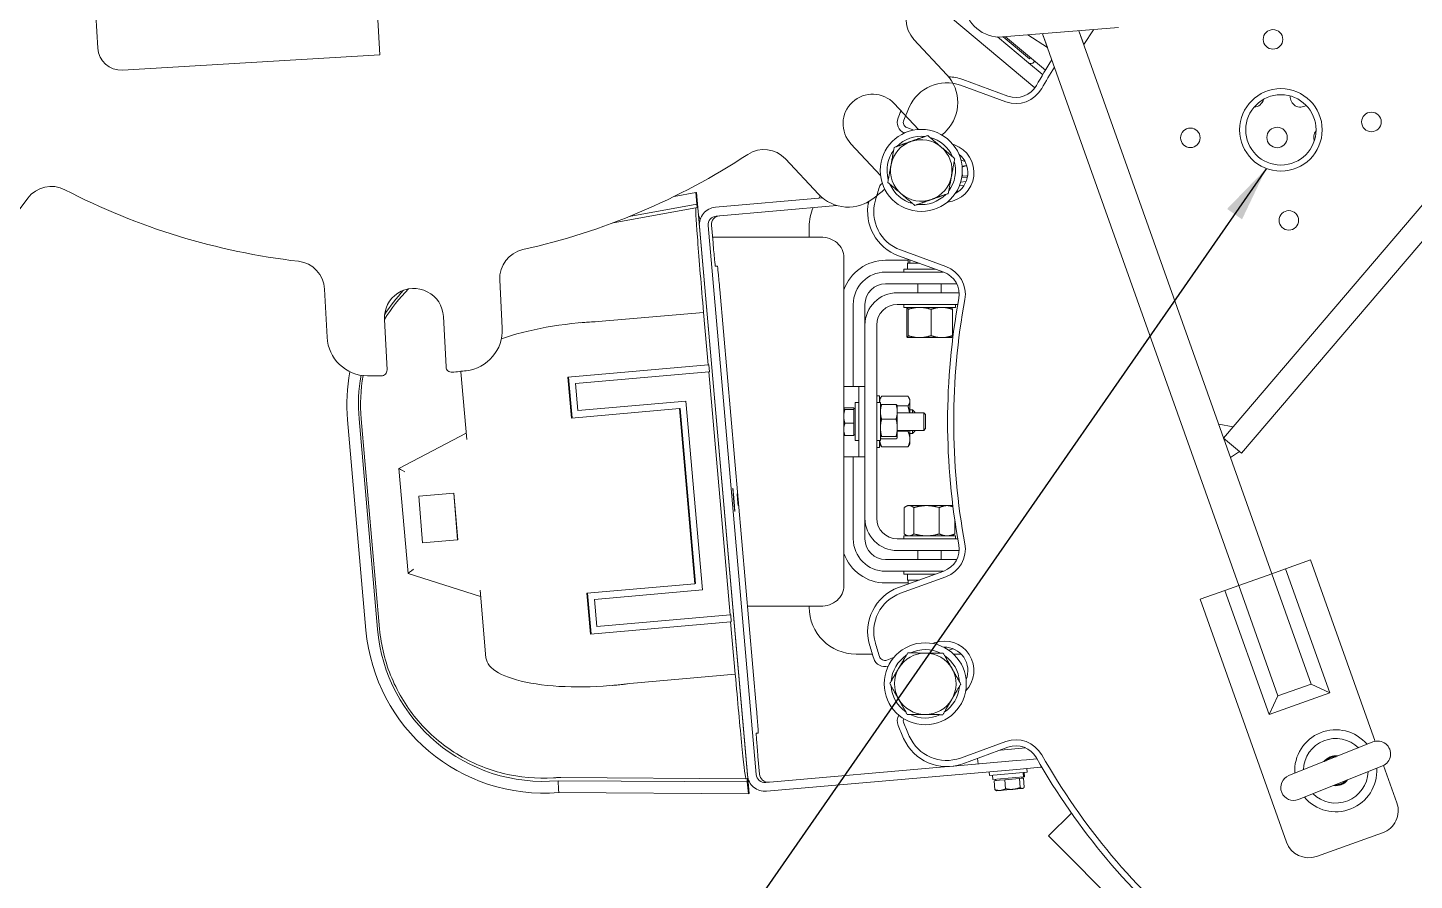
# Model space of a CAD drawing. Header units: inches. Extents: x 15 to 402, y 6 to 258.
# Drawn here: x 48.83 to 78.4, y 189.77 to 207.96 of the extents above; entities that cross this region are included whole.
import ezdxf

# ---------------------------------------------------------------- set-up
doc = ezdxf.new("R2010")
doc.units = ezdxf.units.IN
doc.header["$LTSCALE"] = 12
doc.header["$MEASUREMENT"] = 0
doc.layers.add('Symbol (ANSI)', color=7, linetype='Continuous', lineweight=25)
doc.layers.add('Visible', color=7, linetype='Continuous', lineweight=18)
doc.styles.add('MEMCOR Medium', font='arial.ttf')
doc.dimstyles.new('Default (ANSI)$7', dxfattribs={"dimscale": 12, "dimtxt": 0.15, "dimasz": 0.098425, "dimexe": 0.125, "dimexo": 0.0625, "dimgap": 0.031496, "dimtad": 0, "dimtih": 1, "dimtoh": 1, "dimdec": 4, "dimrnd": 1e-08, "dimzin": 3, "dimdsep": 46, "dimlunit": 5, "dimtxsty": 'MEMCOR Medium', "dimcen": 0.09, "dimdle": 0.393701, "dimclrd": 256, "dimclre": 256, "dimclrt": 256, "dimadec": 0, "dimazin": 1, "dimtfac": 0.8, "dimtofl": 0, "dimtmove": 0, "dimatfit": 3, "dimfxl": 1, "dimfrac": 1, "dimtolj": 1, "dimtzin": 4, "dimlwd": -1, "dimlwe": -1, "dimarcsym": 0})

msp = doc.modelspace()

# ---------------------------------------------------------------- linework, layer by layer
at = {"layer": 'Visible'}
for p, q in [((50.32336, 207.52176), (50.23446, 209.01912)), ((70.30712, 206.67401), (67.85106, 208.73488)), ((56.29059, 208.25171), (56.34245, 207.37824)), ((69.62038, 207.76093), (72.0925, 207.95845)), ((71.24343, 207.89061), (75.35973, 196.31044)), ((71.3481, 207.59616), (71.24343, 207.89061)), ((71.55494, 207.9155), (71.3481, 207.59616)), ((74.33169, 199.20255), (81.78992, 207.95612)), ((68.42931, 206.95531), (67.72871, 207.7075)), ((70.16891, 207.21012), (69.51368, 207.75991)), ((69.63356, 207.76198), (70.19174, 207.29361)), ((69.68431, 207.76603), (70.5327, 207.05415)), ((70.15794, 207.80388), (70.57411, 207.53432)), ((74.65304, 196.05925), (70.46944, 207.82877)), ((70.46944, 207.82877), (70.57411, 207.53432)), ((74.71228, 198.87828), (82.17051, 207.63185)), ((56.34245, 207.37824), (50.85211, 207.05227)), ((70.19174, 207.29361), (70.21471, 207.32098)), ((70.4607, 206.96527), (70.16891, 207.21012)), ((70.30668, 207.24381), (70.28708, 207.22046)), ((70.47329, 206.95471), (70.4607, 206.96527)), ((68.72305, 206.72997), (69.68898, 206.3784)), ((69.73344, 206.50056), (68.76751, 206.85213)), ((67.30828, 206.33955), (67.82451, 205.7853)), ((67.72676, 205.77301), (67.58045, 205.82626)), ((67.01632, 204.80432), (66.38626, 205.48078)), ((68.59351, 205.45754), (68.55877, 205.47018)), ((64.99194, 205.15844), (65.69253, 204.40625)), ((68.81688, 205.10514), (68.7304, 205.13662)), ((68.83792, 205.0123), (68.75471, 205.00502)), ((68.85554, 205.01384), (68.83792, 205.0123)), ((68.79525, 204.58997), (68.69452, 204.58115)), ((68.72364, 204.66401), (68.83998, 204.67419)), ((68.74632, 204.76035), (68.86904, 204.77109)), ((68.765, 204.78708), (68.75043, 204.78581)), ((68.765, 204.78708), (68.75828, 204.86385)), ((68.85692, 204.79513), (68.765, 204.78708)), ((68.87326, 204.79656), (68.85692, 204.79513)), ((48.21301, 203.50058), (48.83211, 204.32114)), ((63.07904, 204.44141), (62.61427, 204.35648)), ((63.08972, 204.44234), (63.07904, 204.44141)), ((63.09737, 204.19096), (63.07904, 204.44141)), ((63.08972, 204.44234), (64.2117, 191.618)), ((65.77809, 204.326), (63.49442, 204.12621)), ((61.31431, 203.7949), (63.07867, 204.11733)), ((61.65423, 203.92723), (63.09737, 204.19096)), ((63.10362, 204.11952), (63.07871, 204.11734)), ((63.09737, 204.19096), (63.10362, 204.11952)), ((66.08381, 204.16453), (63.51077, 203.93942)), ((66.75979, 204.22367), (66.71573, 204.21982)), ((63.15357, 203.71995), (64.17808, 192.0098)), ((63.34034, 203.73629), (64.36485, 192.02614)), ((63.44439, 203.36651), (63.4115, 203.74252)), ((65.49433, 203.49085), (65.49433, 203.71566)), ((63.43351, 203.49085), (65.73633, 203.49085)), ((68.40982, 202.86395), (67.44389, 203.21552)), ((63.53778, 202.87277), (63.49509, 202.86904)), ((66.23633, 199.841), (66.23633, 203.0591)), ((67.60677, 202.99566), (67.12433, 202.99566)), ((67.39943, 203.09336), (68.36536, 202.74179)), ((67.59447, 202.80866), (67.59447, 202.93366)), ((67.59447, 202.93366), (67.63702, 202.93366)), ((67.60677, 202.93366), (67.60677, 203.01789)), ((67.64248, 202.93366), (67.63702, 202.93366)), ((67.64248, 202.93366), (67.64248, 203.0049)), ((67.71189, 202.93366), (67.64248, 202.93366)), ((67.71189, 202.93366), (67.83821, 202.93366)), ((58.94987, 201.54888), (58.89668, 202.57542)), ((68.35471, 202.74566), (67.12433, 202.74566)), ((68.18164, 202.80866), (67.50985, 202.80866)), ((67.50985, 202.80866), (67.50985, 202.74566)), ((55.16169, 202.3819), (55.21488, 201.35535)), ((64.37288, 193.40954), (63.58847, 202.3753)), ((68.6415, 202.49566), (67.12433, 202.49566)), ((68.69332, 202.30396), (67.37433, 202.30396)), ((67.81103, 202.49566), (67.81103, 202.30396)), ((68.31103, 202.49566), (68.31103, 202.30396)), ((63.23449, 201.9885), (63.2436, 201.88438)), ((66.43433, 202.05566), (66.43433, 200.30396)), ((66.68433, 202.05566), (66.68433, 201.61396)), ((67.37433, 202.05396), (68.66323, 202.05396)), ((67.50985, 202.05396), (67.50985, 201.99097)), ((68.61221, 201.99097), (67.50985, 201.99097)), ((67.57352, 201.94877), (67.57352, 201.38749)), ((67.58859, 201.99097), (67.58779, 201.9905)), ((67.60526, 201.94877), (67.60526, 201.38749)), ((68.09277, 201.94877), (68.09277, 201.38749)), ((68.53347, 201.99097), (68.53427, 201.9905)), ((68.54854, 201.94877), (68.54854, 201.38749)), ((68.61221, 202.05396), (68.61221, 201.99097)), ((56.49278, 200.65594), (56.437, 201.73257)), ((57.69531, 201.79777), (57.75109, 200.72114)), ((60.61956, 201.66314), (60.62142, 201.66331)), ((63.24182, 201.88423), (60.9922, 201.68741)), ((63.2436, 201.88438), (63.24182, 201.88423)), ((63.24182, 201.88423), (63.33987, 200.76352)), ((66.68433, 201.61396), (66.68433, 197.49396)), ((66.93433, 197.49396), (66.93433, 201.61396)), ((67.58859, 201.3453), (67.58779, 201.34576)), ((67.58859, 201.3453), (67.58939, 201.3453)), ((67.58939, 201.3453), (67.84901, 201.3453)), ((67.84901, 201.3453), (68.32065, 201.3453)), ((68.32065, 201.3453), (68.53347, 201.3453)), ((68.53347, 201.3453), (68.53427, 201.34576)), ((60.35159, 200.50208), (63.33987, 200.76352)), ((63.33987, 200.76352), (63.3541, 200.76476)), ((63.3541, 200.76476), (63.36692, 200.61824)), ((58.19576, 199.1737), (58.06956, 200.61613)), ((60.42785, 199.63041), (60.35159, 200.50208)), ((60.36582, 200.50332), (60.44208, 199.63165)), ((63.35269, 200.617), (60.51091, 200.36838)), ((63.36692, 200.61824), (63.35269, 200.617)), ((63.35269, 200.617), (63.80641, 195.4309)), ((60.51091, 200.36838), (60.56154, 199.78974)), ((66.23633, 200.30396), (66.42433, 200.30396)), ((66.55433, 200.30396), (66.42433, 200.30396)), ((66.68433, 200.30396), (66.55433, 200.30396)), ((66.55433, 199.80396), (66.55433, 200.30396)), ((60.56154, 199.78974), (62.865, 199.99127)), ((62.865, 199.99127), (63.21748, 195.96244)), ((66.47433, 199.95996), (66.47433, 199.14796)), ((66.47433, 199.95996), (66.55433, 199.95996)), ((66.93433, 200.10514), (66.99732, 200.10514)), ((67.01433, 199.95996), (66.93433, 199.95996)), ((66.99732, 200.10514), (66.99732, 199.95996)), ((66.99732, 200.0264), (67.01932, 200.0645)), ((67.01433, 199.14796), (67.01433, 199.95996)), ((67.01433, 199.89796), (67.01579, 199.90111)), ((67.34851, 199.92153), (67.03914, 199.92153)), ((67.60079, 200.09454), (67.03951, 200.09454)), ((67.37333, 199.89796), (67.37186, 199.90111)), ((67.37333, 199.76444), (67.37333, 199.89796)), ((67.60079, 199.88774), (67.37333, 199.88774)), ((67.64299, 200.0264), (67.62099, 200.0645)), ((67.64299, 199.99114), (67.64299, 200.0264)), ((67.64299, 199.74146), (67.64299, 199.99114)), ((55.65183, 199.58896), (56.04403, 195.10608)), ((56.2895, 195.12756), (55.8973, 199.61043)), ((56.3355, 195.13158), (55.9433, 199.61446)), ((62.73132, 199.83193), (60.42785, 199.63041)), ((62.73132, 199.83193), (62.74555, 199.83318)), ((63.05816, 196.09614), (62.73132, 199.83193)), ((62.74555, 199.83318), (63.07239, 196.09738)), ((66.23132, 199.83496), (66.23232, 199.83668)), ((66.23132, 199.83496), (66.23132, 199.83324)), ((66.23132, 199.83324), (66.23132, 199.66675)), ((66.23132, 199.66675), (66.23132, 199.38746)), ((66.44932, 199.85114), (66.25642, 199.85114)), ((66.44932, 199.81534), (66.25642, 199.81534)), ((66.44932, 199.85114), (66.44932, 199.83324)), ((66.44932, 199.83496), (66.47433, 199.83496)), ((66.44932, 199.83324), (66.44932, 199.81534)), ((66.44932, 199.81534), (66.44932, 199.66675)), ((66.44932, 199.66675), (66.44932, 199.51816)), ((66.55433, 199.80396), (66.55433, 199.30396)), ((67.34851, 199.60734), (67.03914, 199.60734)), ((67.37333, 199.42356), (67.37333, 199.76444)), ((67.37333, 199.74146), (67.93598, 199.74146)), ((67.64299, 199.80396), (67.70053, 199.80396)), ((67.70053, 199.74146), (67.70053, 199.80396)), ((67.74633, 199.75816), (67.70053, 199.80396)), ((67.74633, 199.75816), (67.74633, 199.74146)), ((67.93598, 199.36646), (67.93598, 199.74146)), ((67.97433, 199.70312), (67.93598, 199.74146)), ((67.97433, 199.70312), (67.97433, 199.4048)), ((58.18402, 199.30787), (56.74606, 198.55542)), ((66.23132, 199.38746), (66.23132, 199.27296)), ((66.23132, 199.27296), (66.23232, 199.27123)), ((66.23633, 196.04882), (66.23633, 199.26691)), ((66.44932, 199.51816), (66.25642, 199.51816)), ((66.44932, 199.51816), (66.44932, 199.38746)), ((66.44932, 199.38746), (66.44932, 199.25677)), ((66.44932, 199.27296), (66.47433, 199.27296)), ((66.55433, 198.80396), (66.55433, 199.30396)), ((67.37333, 199.21308), (67.37333, 199.42356)), ((67.37333, 199.36646), (67.93598, 199.36646)), ((67.60079, 199.34716), (67.37333, 199.34716)), ((67.64299, 199.18027), (67.64299, 199.36646)), ((67.64299, 199.30396), (67.70053, 199.30396)), ((67.70053, 199.30396), (67.70053, 199.36646)), ((67.74633, 199.34976), (67.70053, 199.30396)), ((67.74633, 199.36646), (67.74633, 199.34976)), ((67.97433, 199.4048), (67.93598, 199.36646)), ((74.53436, 199.44042), (74.22703, 199.497)), ((74.53436, 199.44042), (74.33169, 199.20255)), ((66.44932, 199.25677), (66.25642, 199.25677)), ((66.47433, 199.14796), (66.55433, 199.14796)), ((67.01433, 199.14796), (66.93433, 199.14796)), ((66.93433, 199.00278), (66.99732, 199.00278)), ((66.99732, 199.14796), (66.99732, 199.00278)), ((66.99732, 199.08152), (67.01932, 199.04341)), ((67.01433, 199.20996), (67.01579, 199.20681)), ((67.34851, 199.23977), (67.03914, 199.23977)), ((67.34851, 199.18638), (67.03914, 199.18638)), ((67.60079, 199.01338), (67.03951, 199.01338)), ((67.37333, 199.20996), (67.37186, 199.20681)), ((67.37333, 199.20996), (67.37333, 199.21308)), ((67.64299, 199.08152), (67.62099, 199.04341)), ((67.64299, 199.08152), (67.64299, 199.18027)), ((74.71228, 198.87828), (74.33169, 199.20255)), ((74.33169, 199.20255), (74.66809, 198.91594)), ((66.42433, 198.80396), (66.23633, 198.80396)), ((66.42433, 198.80396), (66.55433, 198.80396)), ((66.43433, 198.80396), (66.43433, 197.05225)), ((66.55433, 198.80396), (66.68433, 198.80396)), ((74.47971, 198.78614), (74.66809, 198.91594)), ((56.74606, 198.55541), (56.94216, 196.31399)), ((57.1723, 197.96532), (57.91937, 198.03068)), ((57.25234, 196.9685), (57.1723, 197.96532)), ((57.91937, 198.03068), (57.99941, 197.03386)), ((57.91937, 198.03068), (58.00652, 197.03449)), ((63.89729, 197.75965), (63.8755, 198.0087)), ((63.87906, 198.00901), (63.90084, 197.75996)), ((63.95918, 198.01602), (63.96274, 198.01633)), ((63.98452, 197.76728), (63.98097, 197.76697)), ((66.68433, 197.49396), (66.68433, 197.05225)), ((67.52045, 197.72042), (67.52045, 197.15915)), ((67.58859, 197.76262), (67.55049, 197.74062)), ((67.62385, 197.76262), (67.58859, 197.76262)), ((67.99754, 197.76262), (67.62385, 197.76262)), ((67.72725, 197.72042), (67.72725, 197.15915)), ((68.43472, 197.76262), (67.99754, 197.76262)), ((68.26783, 197.72042), (68.26783, 197.15915)), ((68.53347, 197.76262), (68.43472, 197.76262)), ((68.53347, 197.76262), (68.5592, 197.74776)), ((68.60161, 197.43666), (68.60161, 197.15915)), ((57.99941, 197.03386), (57.25234, 196.9685)), ((58.00652, 197.03449), (57.99941, 197.03386)), ((68.66323, 197.05396), (67.37433, 197.05396)), ((67.50985, 197.11695), (68.61221, 197.11695)), ((67.50985, 197.05396), (67.50985, 197.11695)), ((67.58859, 197.11695), (67.55049, 197.13895)), ((68.53347, 197.11695), (68.57158, 197.13895)), ((68.61221, 197.05396), (68.61221, 197.11695)), ((67.12433, 196.61225), (68.6415, 196.61225)), ((67.37433, 196.80396), (68.69332, 196.80396)), ((67.81103, 196.61225), (67.81103, 196.80396)), ((68.31103, 196.61225), (68.31103, 196.80396)), ((56.94216, 196.31398), (58.48894, 195.82266)), ((67.12433, 196.36225), (68.35471, 196.36225)), ((68.36536, 196.36612), (67.39943, 196.01456)), ((67.50985, 196.29926), (67.50985, 196.36225)), ((75.35973, 196.31044), (74.65304, 196.05925)), ((75.65418, 196.41511), (75.35973, 196.31044)), ((76.19705, 193.95484), (75.35973, 196.31044)), ((75.65418, 196.41511), (76.18419, 196.60351)), ((76.59617, 193.76505), (75.65418, 196.41511)), ((76.18419, 196.60351), (77.55989, 192.73331)), ((60.75469, 195.89461), (63.05816, 196.09614)), ((63.05816, 196.09614), (63.07239, 196.09738)), ((67.12433, 196.11225), (67.60677, 196.11225)), ((67.44389, 195.8924), (68.40982, 196.24396)), ((67.50985, 196.29926), (68.18164, 196.29926)), ((67.58968, 196.29926), (67.58968, 196.17426)), ((67.60677, 196.17426), (67.58968, 196.17426)), ((67.60677, 196.17426), (67.67073, 196.17426)), ((67.60677, 196.17426), (67.60677, 196.09002)), ((67.83821, 196.17426), (67.67073, 196.17426)), ((74.35859, 195.95458), (74.65304, 196.05925)), ((74.65304, 196.05925), (75.49037, 193.70364)), ((58.4772, 195.95682), (58.6034, 194.51439)), ((60.83095, 195.02294), (60.75469, 195.89461)), ((60.76892, 195.89585), (60.84519, 195.02418)), ((63.21748, 195.96244), (60.91402, 195.76091)), ((60.91402, 195.76091), (60.96464, 195.18228)), ((73.82858, 195.76618), (74.35859, 195.95458)), ((75.6707, 190.58385), (73.82858, 195.76618)), ((74.35859, 195.95458), (75.30058, 193.30452)), ((60.96464, 195.18228), (63.80641, 195.4309)), ((63.80641, 195.4309), (63.82065, 195.43214)), ((63.82065, 195.43214), (63.83346, 195.28562)), ((65.73633, 195.61706), (64.17974, 195.61706)), ((65.49433, 195.59566), (65.49433, 195.61706)), ((63.81923, 195.28438), (60.83095, 195.02294)), ((63.83346, 195.28562), (63.81923, 195.28438)), ((63.81923, 195.28438), (63.91728, 194.16372)), ((68.16256, 194.83439), (68.12782, 194.82175)), ((66.84134, 194.59566), (66.49433, 194.59566)), ((68.56019, 194.70802), (68.47371, 194.67655)), ((68.73186, 194.59566), (68.57242, 194.59566)), ((67.29582, 194.51892), (67.14951, 194.46567)), ((61.66766, 193.9669), (63.91728, 194.16372)), ((63.91728, 194.16372), (63.91906, 194.16387)), ((63.91906, 194.16387), (63.92817, 194.05971)), ((75.49037, 193.70364), (76.19705, 193.95484)), ((76.59617, 193.76505), (76.19705, 193.95484)), ((61.29647, 193.92609), (61.29832, 193.92626)), ((75.30058, 193.30452), (76.59617, 193.76505)), ((75.30058, 193.30452), (75.49037, 193.70364)), ((64.36664, 192.90709), (64.40934, 192.91082)), ((69.68898, 192.72951), (68.72305, 192.37795)), ((68.76751, 192.25579), (69.73344, 192.60735)), ((69.55698, 192.54313), (69.57125, 192.54438)), ((70.1133, 192.5918), (69.57125, 192.54438)), ((70.10023, 192.59066), (70.0996, 192.59785)), ((77.51504, 192.71968), (75.72371, 192.00364)), ((64.436, 192.03236), (64.40311, 192.40837)), ((64.56795, 191.85569), (68.45764, 192.19599)), ((68.56739, 192.2056), (69.90546, 192.32266)), ((69.08449, 192.37116), (69.09494, 192.25175)), ((69.90546, 192.32266), (70.1259, 192.34195)), ((70.42697, 192.18007), (69.9218, 192.13588)), ((70.35213, 192.36174), (70.1259, 192.34195)), ((70.42697, 192.18007), (70.45592, 192.18261)), ((75.92829, 191.49183), (77.71962, 192.20787)), ((77.7429, 192.21846), (78.0263, 191.42117)), ((64.17558, 191.8669), (60.14205, 191.89199)), ((64.14439, 191.93616), (60.20197, 191.96068)), ((64.16933, 191.93834), (64.14443, 191.93616)), ((64.16933, 191.93834), (64.17558, 191.8669)), ((64.17041, 192.08993), (64.17088, 192.09207)), ((64.5843, 191.66891), (69.9218, 192.13588)), ((69.32945, 192.08405), (69.33642, 192.00436)), ((70.14533, 192.07513), (69.33642, 192.00436)), ((69.41036, 191.91647), (69.40217, 192.01011)), ((70.06462, 191.97371), (69.41036, 191.91647)), ((69.43882, 191.89386), (69.55283, 191.90383)), ((69.43882, 191.89386), (69.45564, 191.70169)), ((69.47132, 191.8967), (69.46914, 191.92161)), ((69.55283, 191.90383), (69.66683, 191.91381)), ((69.66683, 191.91381), (69.82304, 191.92747)), ((69.66683, 191.91381), (69.68364, 191.72164)), ((69.82304, 191.92747), (69.97925, 191.94114)), ((69.97925, 191.94114), (70.02146, 191.94483)), ((69.97925, 191.94114), (69.99607, 191.74897)), ((70.02146, 191.94483), (70.06367, 191.94852)), ((70.03118, 191.94568), (70.029, 191.97059)), ((70.06462, 191.97371), (70.05642, 192.06735)), ((70.06367, 191.94852), (70.08049, 191.75636)), ((70.06462, 191.97371), (70.08626, 191.9756)), ((70.08626, 191.9756), (70.07807, 192.06924)), ((70.08778, 191.97573), (70.07958, 192.06937)), ((70.08778, 191.97573), (70.08626, 191.9756)), ((70.13836, 192.15482), (70.14533, 192.07513)), ((60.15546, 191.64223), (64.20103, 191.61707)), ((64.20103, 191.61707), (64.17558, 191.8669)), ((64.2117, 191.618), (64.20103, 191.61707)), ((69.49032, 191.67953), (69.47974, 191.68446)), ((69.49032, 191.67953), (69.57183, 191.68666)), ((69.57183, 191.68666), (69.84204, 191.7103)), ((69.84204, 191.7103), (70.04046, 191.72766)), ((70.04046, 191.72766), (70.05018, 191.72851)), ((70.05018, 191.72851), (70.05974, 191.7352)), ((70.5971, 190.71512), (71.08625, 191.20427)), ((73.74279, 187.56943), (70.5971, 190.71512)), ((77.72265, 190.78258), (76.30928, 190.28019))]:
    msp.add_line(p, q, dxfattribs=at)
for centre, radius in [((70.53484, 209.99162), 34), ((75.38446, 207.70796), 0.2085), ((75.55346, 205.77796), 0.88), ((75.55346, 205.77796), 0.75), ((77.48346, 205.94696), 0.2085), ((67.88463, 204.91237), 0.875), ((73.62346, 205.60896), 0.2085), ((75.47146, 205.61596), 0.21875), ((75.72246, 203.84796), 0.2085), ((67.96996, 193.9611), 0.875)]:
    msp.add_circle(centre, radius, dxfattribs=at)
for centre, radius, start, end in [((68.18972, 208.13688), 0.63, 142.544011, 222.966056), ((69.55985, 208.51851), 0.76, 184.568292, 274.568292), ((50.82248, 207.55139), 0.5, 183.397764, 273.397764), ((82.97146, 199.55396), 14.525, 147.899295, 150.422046), ((67.79268, 206.36235), 0.87, 316.57763, 42.966056), ((70.22282, 207.27437), 0.08388, 230, 320), ((82.97146, 199.55396), 14.395, 148.309558, 150.422046), ((68.42549, 205.91244), 0.87, 70, 156.388426), ((68.42549, 205.91244), 1, 70, 87.597279), ((69.90445, 206.97041), 0.63, 250, 330.422046), ((69.90445, 206.97041), 0.5, 250, 330.422046), ((66.84727, 205.91017), 0.63, 42.966057, 222.966056), ((74.97146, 206.48196), 0.21875, 272.709318, 346.45207), ((75.97146, 206.48196), 0.21875, 175.063288, 303.537267), ((82.97146, 199.55396), 16.875, 156.86631, 157.41435), ((82.97146, 199.55396), 16.745, 156.388426, 157.41435), ((67.62149, 205.93902), 0.25, 157.41435, 246.826372), ((67.62149, 205.93902), 0.12, 157.41435, 250), ((67.88463, 204.91237), 0.656, 109.568292, 169.568292), ((67.88463, 204.91237), 0.7295, 83.627434, 135.509151), ((67.88463, 204.91237), 0.656, 49.568292, 109.568292), ((67.88463, 204.91237), 0.7295, 23.627434, 75.509151), ((56.26256, 217.27436), 16.745, 316.109857, 316.57763), ((76.47146, 205.61596), 0.21875, 140.310438, 199.673602), ((56.26256, 217.27436), 14.395, 282.544011, 303.388102), ((64.53093, 204.72906), 0.63, 42.966056, 123.388102), ((67.88463, 204.91237), 0.7295, 143.627434, 195.509151), ((67.88463, 204.91237), 0.656, 349.568292, 49.568292), ((68.37804, 204.86553), 0.63, 275.944053, 70), ((68.37804, 204.86553), 0.5, 297.582899, 51.572229), ((67.88463, 204.91237), 0.656, 169.568292, 229.568292), ((67.88463, 204.91237), 0.7295, 323.627434, 15.509151), ((67.10846, 204.52948), 0.12, 116.863364, 162.58565), ((67.88463, 204.91237), 0.7295, 203.627434, 255.509151), ((67.88463, 204.91237), 0.656, 289.568292, 349.568292), ((49.33503, 203.9417), 0.63, 62.544011, 142.966056), ((56.26256, 217.27436), 14.395, 242.544011, 263.388102), ((66.32916, 204.99922), 0.87, 222.966056, 309.354482), ((66.49433, 203.71566), 1, 139.516363, 142.899126), ((56.26256, 217.27436), 16.745, 309.354482, 310.355988), ((82.97146, 199.55396), 16.745, 162.58565, 163.611574), ((67.88463, 204.91237), 0.656, 229.568292, 289.568292), ((67.88463, 204.91237), 0.7295, 263.627434, 315.509151), ((66.49433, 203.71566), 1, 156.12254, 180), ((67.74145, 204.03305), 1, 167.711285, 250), ((67.74145, 204.03305), 0.87, 163.611574, 250), ((59.52584, 202.60802), 0.63, 102.544011, 182.966056), ((54.53253, 202.3493), 0.63, 2.966056, 83.388102), ((67.12433, 202.05566), 0.94, 90, 160.853118), ((68.19435, 202.27194), 0.63, 349.577954, 70), ((67.12433, 202.05566), 0.69, 90, 180), ((68.19435, 202.27194), 0.5, 349.577954, 70), ((57.06615, 201.76517), 0.63, 2.966056, 182.966056), ((67.12433, 202.05566), 0.44, 90, 180), ((67.37433, 201.61396), 0.69, 90, 180), ((67.37433, 201.61396), 0.44, 90, 180), ((82.97146, 199.55396), 14.525, 169.577954, 190.422046), ((82.97146, 199.55396), 14.395, 169.577954, 190.422046), ((56.08371, 201.40037), 0.87, 182.966056, 269.354482), ((58.08103, 201.50386), 0.87, 276.57763, 2.966056), ((56.26256, 217.27436), 16.745, 269.354482, 270.380407), ((56.37294, 200.64973), 0.12, 270.380407, 2.966056), ((57.87093, 200.72735), 0.12, 182.966056, 275.551706), ((56.26256, 217.27436), 16.745, 275.551706, 276.57763), ((67.37433, 197.49396), 0.69, 180, 270), ((67.37433, 197.49396), 0.44, 180, 270), ((67.12433, 197.05225), 0.69, 180, 270), ((67.12433, 197.05225), 0.44, 180, 270), ((68.19435, 196.83597), 0.5, 290, 10.422046), ((68.19435, 196.83597), 0.63, 290, 10.422046), ((67.12433, 197.05225), 0.94, 199.146882, 270), ((67.74145, 195.07486), 1, 110, 196.388426), ((67.74145, 195.07486), 0.87, 110, 196.388426), ((66.49433, 195.59566), 1, 180, 270), ((68.37804, 194.24238), 0.63, 315.944053, 110), ((82.97146, 199.55396), 16.875, 196.388426, 197.41435), ((82.97146, 199.55396), 16.745, 196.388426, 197.41435), ((67.10846, 194.57843), 0.12, 197.41435, 290), ((67.96996, 193.9611), 0.7295, 123.627434, 175.509151), ((67.96996, 193.9611), 0.656, 89.568292, 149.568292), ((67.96996, 193.9611), 0.7295, 63.627434, 115.509151), ((67.96996, 193.9611), 0.656, 29.568292, 89.568292), ((68.37804, 194.24238), 0.5, 337.582899, 91.572229), ((67.96996, 193.9611), 0.7295, 3.627434, 55.509151), ((67.10846, 194.57843), 0.25, 197.41435, 286.826372), ((67.96996, 193.9611), 0.656, 149.568292, 209.568292), ((67.96996, 193.9611), 0.656, 329.568292, 29.568292), ((67.96996, 193.9611), 0.7295, 183.627434, 235.509151), ((67.96996, 193.9611), 0.7295, 303.627434, 355.509151), ((67.96996, 193.9611), 0.656, 209.568292, 269.568292), ((67.96996, 193.9611), 0.656, 269.568292, 329.568292), ((67.62149, 193.16889), 0.25, 150.168027, 202.58565), ((82.97146, 199.55396), 16.875, 202.58565, 203.611574), ((67.62149, 193.16889), 0.12, 156.863364, 202.58565), ((82.97146, 199.55396), 16.745, 202.58565, 203.611574), ((67.96996, 193.9611), 0.7295, 243.627434, 295.509151), ((68.42549, 193.19548), 1, 203.611574, 290), ((68.42549, 193.19548), 0.87, 203.611574, 290), ((69.90445, 192.13751), 0.63, 29.577954, 110), ((76.72166, 192.10576), 0.875, 40.146268, 183.429394), ((76.72166, 192.10576), 0.68898, 45.36601, 178.209653), ((69.90445, 192.13751), 0.5, 29.577954, 110), ((77.61733, 192.46378), 0.27559, 291.787831, 111.787831), ((82.97146, 199.55396), 14.525, 209.577954, 230.422046), ((82.97146, 199.55396), 14.395, 209.577954, 230.422046), ((76.72166, 192.10576), 0.31947, 81.404538, 142.171125), ((76.72166, 192.10576), 0.3125, 83.659003, 139.91666), ((76.72166, 192.10576), 0.3, 88.515193, 135.060469), ((75.826, 191.74774), 0.27559, 111.787831, 291.787831), ((76.72166, 192.10576), 0.875, 220.146268, 3.429394), ((76.72166, 192.10576), 0.68898, 225.36601, 358.209653), ((76.72166, 192.10576), 0.31947, 261.404538, 322.171125), ((76.72166, 192.10576), 0.3125, 263.659003, 319.91666), ((76.72166, 192.10576), 0.3, 268.515193, 315.060469), ((77.55518, 191.25371), 0.5, 289.568292, 19.568292), ((76.14182, 190.75131), 0.5, 199.568292, 289.568292)]:
    msp.add_arc(centre, radius, start, end, dxfattribs=at)
for centre, major_axis, ratio, start_param, end_param in [((63.26473, 201.99114), (-0.18602, 2.1262), 0.01422335, 0, 1.57079633), ((63.52711, 203.75263), (-0.03268, 0.37357), 0.99989795, 0, 1.57079633), ((63.52711, 203.75263), (-0.01634, 0.18679), 0.99989795, 0, 1.57079633), ((63.59826, 203.75886), (-0.01634, 0.18679), 0.99989795, 0, 1.57079633), ((63.45151, 203.36713), (0.04358, -0.4981), 0.01428571, 4.71238898, 6.28318531), ((63.58136, 202.37467), (-0.04358, 0.4981), 0.01428571, 4.71238898, 6.28318531), ((59.44242, 199.92059), (-0.31019, 3.54549), 0.99989795, 0.7299349, 0.91708342), ((60.6911, 200.84549), (2.62153, 0.22935), 0.31189919, 1.42844633, 2.27940763), ((59.44598, 199.9209), (0.33198, -3.79454), 0.99989795, 4.44089802, 4.71238898), ((59.44242, 199.92059), (-0.31019, 3.54549), 0.99989795, 1.30787487, 1.57079633), ((60.6911, 200.84549), (2.62153, 0.22935), 0.31189919, 3.12824303, 3.14159265), ((56.87784, 198.4833), (-0.13179, 0.07212), 0.00659369, 6.27878971, 7.84409103), ((63.87728, 198.00885), (-0.01089, 0.12452), 0.01428571, 4.71238898, 7.85398163), ((63.97007, 197.89149), (0.01089, -0.12452), 0.01428571, 3.14159266, 6.28318531), ((63.97363, 197.8918), (-0.01089, 0.12452), 0.01428571, 3.14159266, 6.28318531), ((63.89907, 197.7598), (0.01089, -0.12452), 0.01428571, 4.71238898, 7.85398163), ((57.05942, 196.40789), (-0.11726, -0.09391), 0.00659369, 4.72227959, 6.2875809), ((59.83462, 195.43772), (0.31019, -3.54549), 0.99989795, 4.71238898, 6.28240629), ((59.83818, 195.43803), (0.33198, -3.79454), 0.99989795, 4.71238898, 6.27931052), ((61.22493, 194.74375), (2.62153, 0.22935), 0.31189919, 3.14159265, 4.85473898), ((63.95841, 194.06236), (0.18602, -2.1262), 0.01422335, 4.71238898, 6.28318531), ((64.36576, 193.40892), (0.04358, -0.4981), 0.01428571, 0, 1.57079633), ((64.41022, 192.40899), (-0.04358, 0.4981), 0.01428571, 0, 1.57079633), ((64.55161, 192.04248), (0.03268, -0.37357), 0.99989795, 4.71238898, 6.28318531), ((64.55161, 192.04248), (0.01634, -0.18679), 0.99989795, 4.71238898, 6.28318531), ((64.62277, 192.0487), (0.01634, -0.18679), 0.99989795, 4.71238898, 6.28318531)]:
    msp.add_ellipse(centre, major_axis=major_axis, ratio=ratio, start_param=start_param, end_param=end_param, dxfattribs=at)
for points, weights in [([(67.30805, 205.40363), (67.49929, 205.47161), (67.66491, 205.53048)], [1, 1.0379548493, 1]), ([(67.66491, 205.53048), (67.83054, 205.58935), (68.02178, 205.65733)], [1, 1.0379548493, 1]), ([(68.02178, 205.65733), (68.17627, 205.5257), (68.31007, 205.4117)], [1, 1.0379548493, 1]), ([(67.23947, 205.03114), (67.2713, 205.20401), (67.30805, 205.40363)], [1, 1.0379548493, 1]), ([(68.31007, 205.4117), (68.44387, 205.2977), (68.59836, 205.16607)], [1, 1.0379548493, 1]), ([(67.17089, 204.65866), (67.20764, 204.85827), (67.23947, 205.03114)], [1, 1.0379548493, 1]), ([(68.59836, 205.16607), (68.56161, 204.96646), (68.52978, 204.79359)], [1, 1.0379548493, 1]), ([(68.83792, 205.0123), (68.79889, 205.00888), (68.75666, 204.98435)], [1, 1.03461898674, 1.00608534529]), ([(68.85584, 205.01285), (68.84681, 205.01308), (68.83792, 205.0123)], [1.01224659069, 1.00767548259, 1]), ([(67.45918, 204.41303), (67.32539, 204.52703), (67.17089, 204.65866)], [1, 1.0379548493, 1]), ([(68.52978, 204.79359), (68.49796, 204.62072), (68.46121, 204.42111)], [1, 1.0379548493, 1]), ([(67.74747, 204.1674), (67.59298, 204.29904), (67.45918, 204.41303)], [1, 1.0379548493, 1]), ([(68.10434, 204.29425), (67.93872, 204.23538), (67.74747, 204.1674)], [1, 1.0379548493, 1]), ([(68.46121, 204.42111), (68.26996, 204.35313), (68.10434, 204.29425)], [1, 1.0379548493, 1]), ([(67.58939, 201.99097), (67.58203, 201.99097), (67.57352, 201.94877)], [1, 1.0379548493, 1]), ([(67.60526, 201.94877), (67.59676, 201.99097), (67.58939, 201.99097)], [1, 1.0379548493, 1]), ([(67.84901, 201.99097), (67.73589, 201.99097), (67.60526, 201.94877)], [1, 1.0379548493, 1]), ([(68.09277, 201.94877), (67.96214, 201.99097), (67.84901, 201.99097)], [1, 1.0379548493, 1]), ([(68.32065, 201.99097), (68.21489, 201.99097), (68.09277, 201.94877)], [1, 1.0379548493, 1]), ([(68.54854, 201.94877), (68.42642, 201.99097), (68.32065, 201.99097)], [1, 1.0379548493, 1]), ([(68.53427, 201.9905), (68.5409, 201.98668), (68.54854, 201.94877)], [1.0071394563, 1.03396589197, 1]), ([(67.57352, 201.38749), (67.58203, 201.3453), (67.58939, 201.3453)], [1, 1.0379548493, 1]), ([(67.58939, 201.3453), (67.59676, 201.3453), (67.60526, 201.38749)], [1, 1.0379548493, 1]), ([(67.60526, 201.38749), (67.73589, 201.3453), (67.84901, 201.3453)], [1, 1.0379548493, 1]), ([(67.84901, 201.3453), (67.96214, 201.3453), (68.09277, 201.38749)], [1, 1.0379548493, 1]), ([(68.09277, 201.38749), (68.21489, 201.3453), (68.32065, 201.3453)], [1, 1.0379548493, 1]), ([(68.32065, 201.3453), (68.42642, 201.3453), (68.54854, 201.38749)], [1, 1.0379548493, 1]), ([(68.54854, 201.38749), (68.5409, 201.34958), (68.53427, 201.34576)], [1, 1.03396589197, 1.0071394563]), ([(67.03951, 200.09454), (66.99732, 200.03913), (66.99732, 199.99114)], [1, 1.0379548493, 1]), ([(66.99732, 199.99114), (66.99732, 199.97566), (67.00142, 199.95996)], [1, 1.01193185612, 1.01636168322]), ([(67.01433, 199.92691), (67.01842, 199.91895), (67.02354, 199.91074)], [1.01748115859, 1.0158518792, 1.01244848262]), ([(67.03914, 199.92153), (67.01433, 199.83734), (67.01433, 199.76444)], [1, 1.0379548493, 1]), ([(67.01579, 199.90111), (67.02024, 199.91063), (67.03914, 199.92153)], [1.01404094944, 1.0286563495, 1]), ([(67.37333, 199.76444), (67.37333, 199.83734), (67.34851, 199.92153)], [1, 1.0379548493, 1]), ([(67.34851, 199.92153), (67.36741, 199.91063), (67.37186, 199.90111)], [1, 1.0286563495, 1.01404094944]), ([(67.64299, 199.99114), (67.64299, 200.03913), (67.60079, 200.09454)], [1, 1.0379548493, 1]), ([(67.60079, 199.88774), (67.64299, 199.94315), (67.64299, 199.99114)], [1, 1.0379548493, 1]), ([(67.63358, 199.74146), (67.62327, 199.81058), (67.60079, 199.88774)], [1.01893588021, 1.01986534722, 1]), ([(66.25642, 199.85114), (66.23132, 199.84155), (66.23132, 199.83324)], [1, 1.0379548493, 1]), ([(66.23132, 199.83324), (66.23132, 199.82493), (66.25642, 199.81534)], [1, 1.0379548493, 1]), ([(66.25642, 199.81534), (66.23132, 199.73571), (66.23132, 199.66675)], [1, 1.0379548493, 1]), ([(66.23132, 199.66675), (66.23132, 199.59779), (66.25642, 199.51816)], [1, 1.0379548493, 1]), ([(67.01433, 199.76444), (67.01433, 199.69153), (67.03914, 199.60734)], [1, 1.0379548493, 1]), ([(67.03914, 199.60734), (67.01433, 199.50885), (67.01433, 199.42356)], [1, 1.0379548493, 1]), ([(67.34851, 199.60734), (67.37333, 199.69153), (67.37333, 199.76444)], [1, 1.0379548493, 1]), ([(67.37333, 199.42356), (67.37333, 199.50885), (67.34851, 199.60734)], [1, 1.0379548493, 1]), ([(66.25642, 199.51816), (66.23132, 199.44812), (66.23132, 199.38746)], [1, 1.0379548493, 1]), ([(66.23132, 199.38746), (66.23132, 199.32681), (66.25642, 199.25677)], [1, 1.0379548493, 1]), ([(66.25642, 199.25677), (66.2362, 199.2645), (66.23232, 199.27123)], [1, 1.03034544229, 1.01216765845]), ([(67.01433, 199.42356), (67.01433, 199.33826), (67.03914, 199.23977)], [1, 1.0379548493, 1]), ([(67.34851, 199.23977), (67.37333, 199.33826), (67.37333, 199.42356)], [1, 1.0379548493, 1]), ([(67.60079, 199.34716), (67.60363, 199.35689), (67.60626, 199.36646)], [1, 1.00246319522, 1.00460667737]), ([(67.64299, 199.18027), (67.64299, 199.25772), (67.60079, 199.34716)], [1, 1.0379548493, 1]), ([(66.99902, 199.14796), (67.00559, 199.08529), (67.03951, 199.01338)], [1.01223047867, 1.03029288571, 1]), ([(67.03914, 199.23977), (67.01433, 199.22547), (67.01433, 199.21308)], [1, 1.0379548493, 1]), ([(67.01433, 199.21308), (67.01433, 199.20069), (67.03914, 199.18638)], [1, 1.0379548493, 1]), ([(67.03951, 199.01338), (67.0277, 199.02889), (67.01932, 199.04341)], [1, 1.01034398852, 1.01504979903]), ([(67.37333, 199.21308), (67.37333, 199.22547), (67.34851, 199.23977)], [1, 1.0379548493, 1]), ([(67.34851, 199.18638), (67.37333, 199.20069), (67.37333, 199.21308)], [1, 1.0379548493, 1]), ([(67.60079, 199.01338), (67.64299, 199.10281), (67.64299, 199.18027)], [1, 1.0379548493, 1]), ([(67.62099, 199.04341), (67.6126, 199.02889), (67.60079, 199.01338)], [1.01504979903, 1.01034398852, 1]), ([(67.62385, 197.76262), (67.57586, 197.76262), (67.52045, 197.72042)], [1, 1.0379548493, 1]), ([(67.72725, 197.72042), (67.67184, 197.76262), (67.62385, 197.76262)], [1, 1.0379548493, 1]), ([(67.99754, 197.76262), (67.8721, 197.76262), (67.72725, 197.72042)], [1, 1.0379548493, 1]), ([(68.26783, 197.72042), (68.12298, 197.76262), (67.99754, 197.76262)], [1, 1.0379548493, 1]), ([(68.43472, 197.76262), (68.35727, 197.76262), (68.26783, 197.72042)], [1, 1.0379548493, 1]), ([(68.56044, 197.73794), (68.49486, 197.76262), (68.43472, 197.76262)], [1.01344779751, 1.02922135371, 1]), ([(67.52045, 197.15915), (67.57586, 197.11695), (67.62385, 197.11695)], [1, 1.0379548493, 1]), ([(67.62385, 197.11695), (67.67184, 197.11695), (67.72725, 197.15915)], [1, 1.0379548493, 1]), ([(67.72725, 197.15915), (67.8721, 197.11695), (67.99754, 197.11695)], [1, 1.0379548493, 1]), ([(67.99754, 197.11695), (68.12298, 197.11695), (68.26783, 197.15915)], [1, 1.0379548493, 1]), ([(68.26783, 197.15915), (68.35727, 197.11695), (68.43472, 197.11695)], [1, 1.0379548493, 1]), ([(68.43472, 197.11695), (68.51217, 197.11695), (68.60161, 197.15915)], [1, 1.0379548493, 1]), ([(68.60161, 197.15915), (68.5861, 197.14733), (68.57158, 197.13895)], [1, 1.01034398852, 1.01504979903]), ([(67.40433, 194.29338), (67.49336, 194.44493), (67.59617, 194.61994)], [1, 1.0379548493, 1]), ([(67.59617, 194.61994), (67.79913, 194.61841), (67.9749, 194.61709)], [1, 1.0379548493, 1]), ([(67.9749, 194.61709), (68.15067, 194.61576), (68.35363, 194.61423)], [1, 1.0379548493, 1]), ([(68.35363, 194.61423), (68.45379, 194.4377), (68.54053, 194.28481)], [1, 1.0379548493, 1]), ([(67.2125, 193.96681), (67.3153, 194.14182), (67.40433, 194.29338)], [1, 1.0379548493, 1]), ([(68.54053, 194.28481), (68.62726, 194.13193), (68.72742, 193.9554)], [1, 1.0379548493, 1]), ([(67.39939, 193.63739), (67.31265, 193.79028), (67.2125, 193.96681)], [1, 1.0379548493, 1]), ([(68.72742, 193.9554), (68.62461, 193.78039), (68.53558, 193.62883)], [1, 1.0379548493, 1]), ([(67.58628, 193.30798), (67.48613, 193.48451), (67.39939, 193.63739)], [1, 1.0379548493, 1]), ([(68.53558, 193.62883), (68.44655, 193.47727), (68.34375, 193.30227)], [1, 1.0379548493, 1]), ([(67.96501, 193.30512), (67.78924, 193.30645), (67.58628, 193.30798)], [1, 1.0379548493, 1]), ([(68.34375, 193.30227), (68.14078, 193.3038), (67.96501, 193.30512)], [1, 1.0379548493, 1]), ([(69.47974, 191.68446), (69.4686, 191.68966), (69.45564, 191.70169)], [1.01896386833, 1.01948463664, 1]), ([(69.45564, 191.70169), (69.51892, 191.68203), (69.57183, 191.68666)], [1, 1.0379548493, 1]), ([(69.57183, 191.68666), (69.62474, 191.69129), (69.68364, 191.72164)], [1, 1.0379548493, 1]), ([(69.68364, 191.72164), (69.76954, 191.70396), (69.84204, 191.7103)], [1, 1.0379548493, 1]), ([(69.84204, 191.7103), (69.91454, 191.71664), (69.99607, 191.74897)], [1, 1.0379548493, 1]), ([(69.99607, 191.74897), (70.02087, 191.72595), (70.04046, 191.72766)], [1, 1.0379548493, 1]), ([(70.04046, 191.72766), (70.06005, 191.72937), (70.08049, 191.75636)], [1, 1.0379548493, 1])]:
    msp.add_rational_spline(points, weights, degree=2, dxfattribs=at)
for points in [[(63.131, 203.97042), (63.14451, 203.9375), (63.15802, 203.90458), (63.17153, 203.87167)], [(56.43715, 201.72959), (56.58168, 201.96743), (56.7548, 202.18787), (56.9516, 202.38466)], [(55.9433, 199.61446), (55.91642, 199.92168), (55.93053, 200.23245), (55.98513, 200.53597)], [(60.14205, 191.89199), (60.14658, 191.80877), (60.15105, 191.72546), (60.15546, 191.64223)]]:
    msp.add_open_spline(points, degree=3, dxfattribs=at)
for points, knots in [([(65.73633, 203.49085), (65.79911, 203.49085), (65.86608, 203.48026), (65.98927, 203.43699), (66.04549, 203.40427), (66.13431, 203.32824), (66.1728, 203.27985), (66.22381, 203.17292), (66.23633, 203.11438), (66.23633, 203.0591)], [7.66569537, 7.66569537, 7.66569537, 7.66569537, 8.14410219, 8.14410219, 8.62250901, 8.62250901, 9.10136342, 9.10136342, 9.58021783, 9.58021783, 9.58021783, 9.58021783]), ([(60.99402, 201.68757), (60.91104, 201.68403), (60.82799, 201.67923), (60.70382, 201.67021), (60.66259, 201.66691), (60.62142, 201.66331)], [26.213517074, 26.213517074, 26.213517074, 26.213517074, 26.824810769, 26.824810769, 27.129160057, 27.129160057, 27.129160057, 27.129160057]), ([(66.23633, 196.04882), (66.23633, 195.99354), (66.22381, 195.93499), (66.1728, 195.82807), (66.13431, 195.77967), (66.04549, 195.70364), (65.98927, 195.67093), (65.86608, 195.62765), (65.79911, 195.61706), (65.73633, 195.61706)], [1.91832521, 1.91832521, 1.91832521, 1.91832521, 2.39717963, 2.39717963, 2.87603404, 2.87603404, 3.35444086, 3.35444086, 3.83284768, 3.83284768, 3.83284768, 3.83284768]), ([(60.04529, 191.95587), (59.68545, 191.93151), (59.32187, 191.96342), (58.62169, 192.13674), (58.28521, 192.27813), (57.67138, 192.65692), (57.39413, 192.89427), (56.92526, 193.44236), (56.7337, 193.753), (56.45452, 194.41804), (56.36693, 194.77233), (56.3355, 195.13158)], [3.16126287, 3.16126287, 3.16126287, 3.16126287, 3.47148809, 3.47148809, 3.78171331, 3.78171331, 4.09193854, 4.09193854, 4.40216376, 4.40216376, 4.71238898, 4.71238898, 4.71238898, 4.71238898]), ([(61.29832, 193.92625), (61.33949, 193.92986), (61.38067, 193.93377), (61.50453, 193.94644), (61.58715, 193.95612), (61.66948, 193.96706)], [1.887077478, 1.887077478, 1.887077478, 1.887077478, 2.191429059, 2.191429059, 2.802720713, 2.802720713, 2.802720713, 2.802720713]), ([(60.04529, 191.95587), (60.05572, 191.95658), (60.06615, 191.95721), (60.08703, 191.95831), (60.09747, 191.95879), (60.11836, 191.95958), (60.12881, 191.9599), (60.14971, 191.96039), (60.16016, 191.96056), (60.18106, 191.96073), (60.19152, 191.96075), (60.20197, 191.96068)], [0.0196702155, 0.0196702155, 0.0196702155, 0.0196702155, 0.0344315287, 0.0344315287, 0.0491928418, 0.0491928418, 0.0639541549, 0.0639541549, 0.078715468, 0.078715468, 0.0934767812, 0.0934767812, 0.0934767812, 0.0934767812])]:
    msp.add_open_spline(points, degree=3, knots=knots, dxfattribs=at)

# ---------------------------------------------------------------- leaders
at = {"layer": 'Symbol (ANSI)', "annotation_type": 0, "has_hookline": 1, "hookline_direction": 1, "text_width": 33.8955}
msp.add_leader([(75.23901, 204.95041), (55.16247, 176.05354), (53.98136, 176.05354)], dimstyle='Default (ANSI)$7', override={"dimtad": 0}, dxfattribs=at)

doc.saveas('drawing.dxf')
